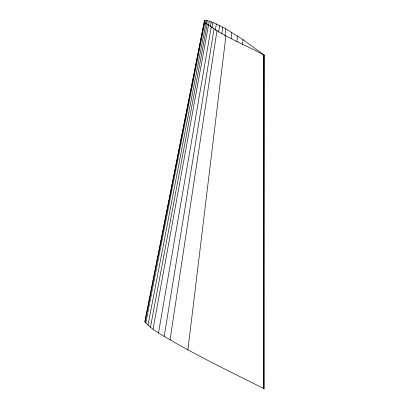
<?xml version="1.0" encoding="UTF-8"?>
<svg xmlns="http://www.w3.org/2000/svg" width="409" height="409" viewBox="0 0 409 409"><rect width="100%" height="100%" fill="white"/><g stroke="black" fill="none" stroke-linecap="round" stroke-linejoin="round"><path stroke-width="0.61" d="M263.575 388.402L263.836 54.939C244.009 44.09 221.755 36.237 204.388 21.585L204.5 20.608L206.172 20.45L209.29 21.186L216.335 23.967L225.809 28.84L242.951 39.591L264.096 55.016L264.096 388.55L263.575 388.402C234.137 373.811 204.612 359.317 175.957 343.233C165.369 336.612 153.196 331.402 144.904 321.817L204.5 20.608M263.958 54.867L263.825 388.253L264.096 388.55M242.624 44.561L242.951 39.591M236.929 41.626L237.414 35.915M231.075 38.594L231.724 32.326M187.889 349.946L225.921 35.675M224.965 35.66L225.809 28.84M221.831 33.942L222.747 27.158M218.611 32.275L219.592 25.532M170.032 339.848L216.974 30.619M215.344 30.276L216.335 23.967M164.203 336.402L214.055 28.891M211.974 28.149L212.931 22.5M158.523 332.865L211.208 27.117M210.272 26.825L211.151 21.815M153.053 329.184L208.472 25.276M208.493 25.557L209.29 21.186M150.446 327.261L207.164 24.315M206.581 24.387L207.291 20.644M147.976 325.247L205.931 23.303M205.569 23.564L206.172 20.45M145.778 323.059L204.827 22.209M144.904 321.817L204.388 21.585M263.836 54.939L264.096 55.016"/></g></svg>
